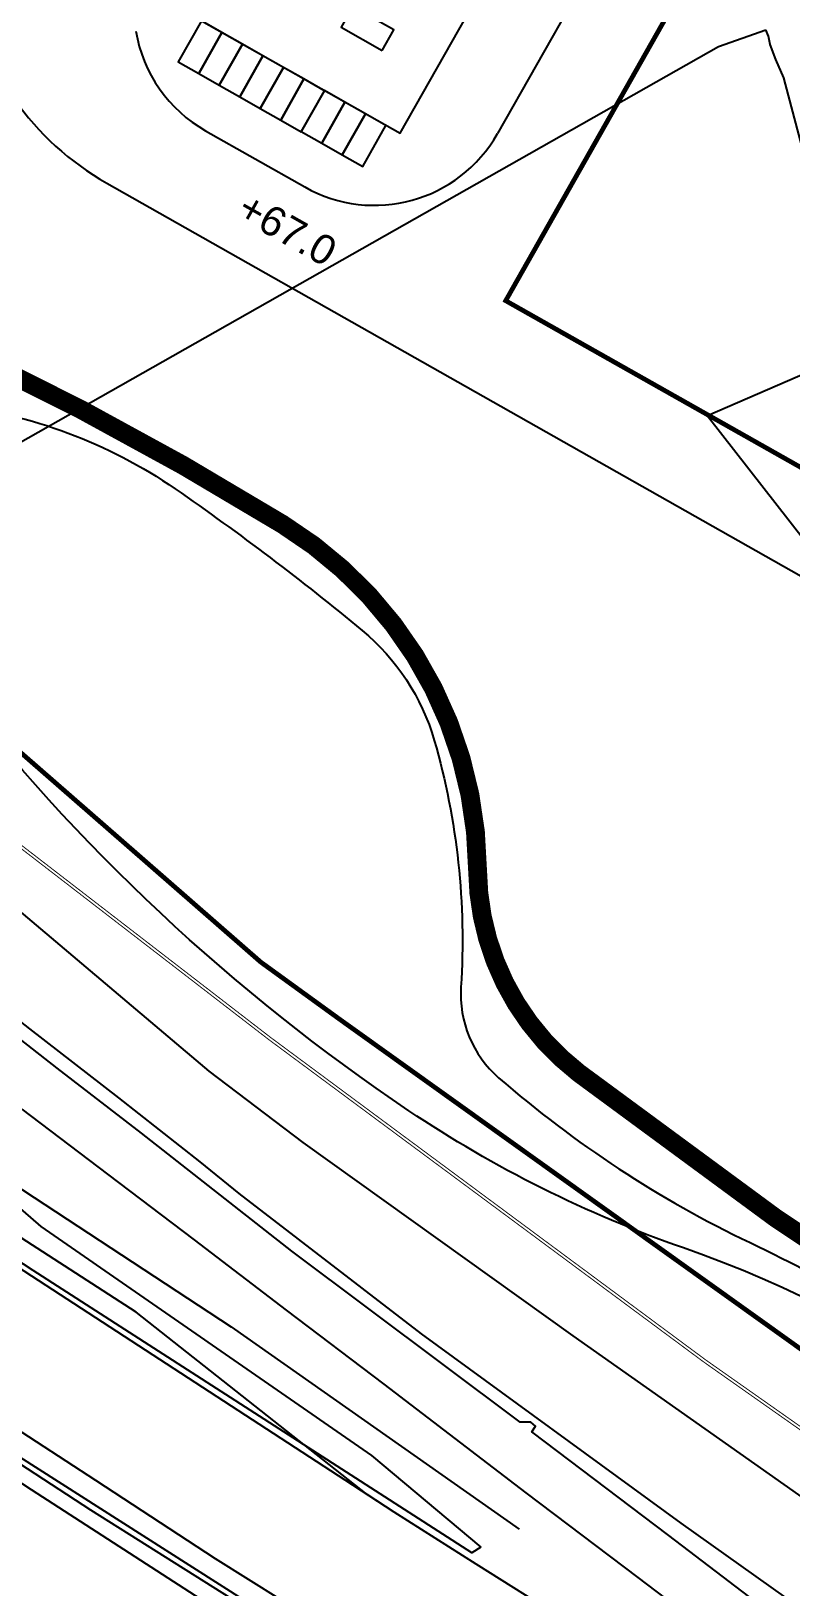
# Model space of a CAD drawing. Header units: millimetres. Extents: x 111502 to 977541, y 8702 to 1044108.
# Drawn here: x 489314.6 to 489395.2, y 240763.8 to 240928.8 of the extents above; entities that cross this region are included whole.
import ezdxf

# ---------------------------------------------------------------- set-up
doc = ezdxf.new("R2010")
doc.units = ezdxf.units.MM
doc.header["$LTSCALE"] = 0.25
doc.linetypes.add('DASHED', pattern=[19.05, 12.7, -6.35])
doc.linetypes.add('DASHED2', pattern=[9.525, 6.35, -3.175])
for name, color, linetype in [('E HVSS As Laid HV', 10, 'Continuous'), ('E HVSS Proposed 33kV', 5, 'Continuous'), ('X HVSS Site Background', 8, 'Continuous'), ('X HVSS Site Outline', 210, 'Continuous')]:
    doc.layers.add(name, color=color, linetype=linetype)
doc.styles.add('Proposed Employment Area - 11-089-MP013-01a$0$1250T25R', font='arial.ttf', dxfattribs={"height": 3125})
doc.styles.add('Proposed Employment Area - 11-089-MP013-01a$0$Standard', font='txt')

# ---------------------------------------------------------------- blocks, each defined once
blk = doc.blocks.new('Proposed Commercial Boundary - 09.02.22')
at = {"layer": 'X HVSS Site Outline'}
blk.add_lwpolyline([(489440655, 240757624, 500, 500, 0), (489415055, 240775554, 500, 500, 0), (489347296, 240824001, 500, 500, 0), (489338952, 240830047, 500, 500, 0), (489324184, 240842939, 500, 500, 0), (489305138, 240859549, 500, 500, 0), (489290593, 240871516, 500, 500, 0), (489285945, 240885672, 500, 500, 0), (489277078, 240915594, 500, 500, 0), (489281801, 240966928, 500, 500, 0)], format="xyseb", dxfattribs=at)
blk = doc.blocks.new('commercial background')
at = {"layer": 'X HVSS Site Background'}
for p, q in [((934.15, 593.22), (851.38, 447.01)), ((820.4, 447.31), (830.93, 441.35)), ((809.91, 441.76), (884.4, 399.59))]:
    blk.add_line(p, q, dxfattribs=at)
at = {"layer": 'X HVSS Site Background', "const_width": 2, "flags": 128}
blk.add_lwpolyline([(1051.81, 240.88), (1037.81, 247.56, 0.001174), (991.06, 269.75, -0.019302), (924.58, 304.31, -0.035007), (860, 347.36, -0.229683), (849.26, 368.95, 0.257701), (828.59, 405.55, 0.025998), (796.23, 423.24, -0.248095), (769.13, 459.92, 0.040658), (757.24, 510.43, -0.017766), (748.81, 540.09, 0.316165), (729.75, 556.71), (725.67, 557.32)], format="xyb", dxfattribs=at)
at = {"layer": 'X HVSS Site Background', "const_width": 0.5}
blk.add_lwpolyline([(1092.9, 293.39), (1165.85, 422.2), (925.2, 558.08), (852.25, 429.28)], close=True, dxfattribs=at)
at = {"layer": 'X HVSS Site Background', "flags": 128}
blk.add_lwpolyline([(803.83, 555.11), (819.96, 458.96), (841.05, 447.05), (858.37, 477.62)], dxfattribs=at)
blk.add_lwpolyline([(928.08, 286.74, 0.151371), (871.11, 328.8, -0.06422), (841.98, 343.36, -0.080323), (792.92, 389.27, -0.098577), (760.75, 453.92, -0.03432), (751.48, 500.46, 0.091782), (745.82, 518.08, -0.974614), (750.65, 520.31), (756.57, 494.44, -0.037531), (762.8, 466.15, 0.084037), (773.87, 431.55, 0.251691), (793.39, 418.18, -0.125184), (817.16, 409.33, -0.021222), (837.01, 394.31, -0.151188), (844.67, 382.63, -0.08652), (847.5, 356.47, 0.23398), (851.5, 346.86, 0.068152), (878.19, 329.36, -0.044918), (903.68, 314.29, 0.0654), (1004.49, 260.12, -0.154625)], format="xyb", dxfattribs=at)
at = {"layer": 'X HVSS Site Background'}
for points in [[(839.14, 455.83), (840.37, 458.01), (836.02, 460.47), (834.79, 458.3)], [(822.14, 457.73), (819.96, 458.96), (817.5, 454.61), (819.67, 453.38)], [(824.31, 456.49), (822.14, 457.73), (819.67, 453.38), (821.85, 452.14)], [(826.49, 455.26), (824.31, 456.49), (821.85, 452.14), (824.02, 450.91)], [(828.67, 454.03), (826.49, 455.26), (824.03, 450.91), (826.2, 449.68)], [(830.84, 452.8), (828.67, 454.03), (826.2, 449.68), (828.38, 448.45)], [(833.02, 451.56), (830.84, 452.8), (828.38, 448.45), (830.55, 447.21)], [(835.19, 450.33), (833.02, 451.57), (830.55, 447.22), (832.73, 445.98)], [(837.37, 449.1), (835.19, 450.33), (832.73, 445.98), (834.9, 444.75)], [(839.54, 447.87), (837.37, 449.1), (834.9, 444.75), (837.08, 443.52)]]:
    blk.add_lwpolyline(points, close=True, dxfattribs=at)
for centre, radius, start, end in [((824.69, 467.86), 30, 189.5253, 240.4849), ((827.79, 460.36), 15, 189.5258, 240.4849), ((838.32, 454.4), 15, 240.4849, 330.4849)]:
    blk.add_arc(centre, radius, start, end, dxfattribs=at)
at = {"layer": 'X HVSS Site Background', "insert": (825.04, 440.95), "char_height": 3.125, "attachment_point": 1, "rotation": 330.5486, "style": 'Proposed Employment Area - 11-089-MP013-01a$0$1250T25R'}
blk.add_mtext_dynamic_manual_height_columns('+67.0', width=18.6323, gutter_width=15.62, heights=[0], dxfattribs=at)
at = {"layer": 'X HVSS Site Background', "style": 'Proposed Employment Area - 11-089-MP013-01a$0$Standard'}
for p, rotation in [((485.88, 899.5), 95.9302), ((729.37, 850.69), 240.5366), ((319.53, 839.47), 95.9302), ((520.9, 756.6), 330.4683), ((1582.14, 507.49), 240.4683), ((1846.75, 293.1), 209.3143), ((1096.5, 265.37), 60.4683)]:
    blk.add_attdef('NOOFPARKINGSPACES', p, '', height=0.3, rotation=rotation, dxfattribs=at)
blk = doc.blocks.new('OS MAP 060722')
at = {"layer": 'X HVSS Site Background', "flags": 128}
for points in [[(526.07, 1679.19), (521.93, 1682.57), (521.93, 1682.57), (513.29, 1689.35), (513.29, 1689.35), (503.85, 1696.67)], [(466.91, 1738.54), (576.95, 1800.86), (576.95, 1800.86), (581.98, 1802.63)], [(588.86, 1778.68), (583.88, 1797.53), (583.88, 1797.53), (583.03, 1799.48), (583.03, 1799.48), (582.43, 1801.08), (582.43, 1801.08), (582.23, 1801.98), (582.23, 1801.98), (581.98, 1802.63)], [(587.46, 1766.76), (575.77, 1761.7), (575.77, 1761.7), (602.08, 1727.96), (602.08, 1727.96), (603.03, 1726.98), (603.03, 1726.98), (608.43, 1731.57)], [(580.91, 1635.87), (571.66, 1642.9), (571.66, 1642.9), (557.12, 1653.92), (557.12, 1653.92), (557.52, 1654.52), (557.52, 1654.52), (557.02, 1654.93), (557.02, 1654.93), (555.91, 1654.93), (555.91, 1654.93), (531.67, 1673.07), (531.67, 1673.07), (515.71, 1685.6), (515.71, 1685.6), (506.77, 1692.48), (506.77, 1692.48), (494.95, 1701.72)], [(503.03, 1688.13), (512.12, 1681.26), (512.12, 1681.26), (521.31, 1674.29), (521.31, 1674.29), (531.06, 1666.81), (531.06, 1666.81), (541.41, 1658.97), (541.41, 1658.97), (556.51, 1647.45), (556.51, 1647.45), (568.38, 1638.46), (568.38, 1638.46), (578.23, 1630.98)], [(688.05, 1573.81), (687.32, 1574.19), (687.32, 1574.19), (630.66, 1615.26), (630.66, 1615.26), (603.07, 1634.96), (603.07, 1634.96), (593.26, 1641.73), (593.26, 1641.73), (561.51, 1664.09), (561.51, 1664.09), (532.86, 1684.6), (532.86, 1684.6), (522.9, 1692.16), (522.9, 1692.16), (493.53, 1716.95), (493.53, 1716.95), (467.16, 1737.64), (467.16, 1737.64), (466.91, 1738.54)], [(551.72, 1641.69), (550.77, 1641.09), (550.77, 1641.09), (504.22, 1671.04), (504.22, 1671.04), (453.22, 1704.39)], [(498.22, 1681.59), (505.02, 1675.69), (505.02, 1675.69), (540.12, 1651.39), (540.12, 1651.39), (551.72, 1641.69)], [(591.31, 1614.71), (551.22, 1639.89), (551.22, 1639.89), (542.52, 1645.39), (542.52, 1645.39), (537.32, 1648.79), (537.32, 1648.79), (488.12, 1680.79), (488.12, 1680.79), (462.22, 1697.89), (462.22, 1697.89), (456.62, 1701.54), (456.62, 1701.54), (453.62, 1703.49), (453.62, 1703.49), (442.87, 1710.54), (442.87, 1710.54), (442.5, 1710.81)], [(443.12, 1693.57), (453.52, 1686.49), (453.52, 1686.49), (467.72, 1676.99), (467.72, 1676.99), (482.72, 1667.39), (482.72, 1667.39), (498.22, 1656.99), (498.22, 1656.99), (510.82, 1648.79), (510.82, 1648.79), (523.52, 1640.49), (523.52, 1640.49), (537.52, 1631.69), (537.52, 1631.69), (555.72, 1620.49), (555.72, 1620.49), (571.32, 1610.79), (571.32, 1610.79), (580.77, 1604.86)], [(443.32, 1687.76), (455.02, 1679.99), (455.02, 1679.99), (471.62, 1668.99), (471.62, 1668.99), (488.22, 1658.09), (488.22, 1658.09), (504.02, 1647.79), (504.02, 1647.79), (526.02, 1633.59), (526.02, 1633.59), (542.22, 1623.29), (542.22, 1623.29), (558.12, 1613.29), (558.12, 1613.29), (577.12, 1601.59), (577.12, 1601.59), (597.92, 1588.89), (597.92, 1588.89), (615.92, 1578.69), (615.92, 1578.69), (625.98, 1572.8)]]:
    blk.add_lwpolyline(points, dxfattribs=at)
at = {"layer": 'X HVSS Site Background'}
for points in [[(258.92, 1814.2), (281.92, 1798.77), (304.03, 1783.97), (332.86, 1764.67), (355.64, 1750.04), (388.72, 1726.75), (413.29, 1710.42), (459.04, 1680.07), (491.69, 1658.3), (515.84, 1642.91), (558.78, 1615.53), (585.73, 1598.78), (617.62, 1580.16), (644.74, 1564.17), (689.42, 1538.44), (719.01, 1521.96), (754.35, 1502.48), (785.39, 1486.4), (805.79, 1475.99)], [(466.91, 1738.54), (576.95, 1800.86), (581.98, 1802.63)], [(588.86, 1778.68), (583.88, 1797.53), (583.03, 1799.48), (582.43, 1801.08), (582.23, 1801.98), (581.98, 1802.63)], [(587.46, 1766.76), (575.77, 1761.7), (602.08, 1727.96), (603.03, 1726.98), (608.43, 1731.57)], [(503.03, 1688.13), (512.12, 1681.26), (521.31, 1674.29), (531.06, 1666.81), (541.41, 1658.97), (556.51, 1647.45), (568.38, 1638.46), (578.23, 1630.98)], [(688.05, 1573.81), (687.32, 1574.19), (630.66, 1615.26), (603.07, 1634.96), (593.26, 1641.73), (561.51, 1664.09), (532.86, 1684.6), (522.9, 1692.16), (493.53, 1716.95), (467.16, 1737.64), (466.91, 1738.54)], [(526.07, 1679.19), (521.93, 1682.57), (513.29, 1689.35), (503.85, 1696.67), (489.15, 1708.15), (478.39, 1716.43), (475.13, 1718.95), (471.88, 1721.49), (469.79, 1723.23), (467.79, 1725.08), (465.76, 1727.14), (463.8, 1729.27), (461.76, 1731.61), (459.81, 1734.02), (457.88, 1736.65)], [(591.31, 1614.71), (551.22, 1639.89), (542.52, 1645.39), (539.67, 1647.26), (515.15, 1666.59), (490.12, 1682.76), (468.76, 1693.57), (462.22, 1697.89), (456.62, 1701.54), (453.62, 1703.49), (442.87, 1710.54), (442.5, 1710.81)], [(456.22, 1709.45), (497.3, 1683.37), (525.22, 1665.06), (555.78, 1643.59)], [(599.11, 1625.95), (590.49, 1631.77), (572.99, 1644.22), (545.42, 1664.3), (526.07, 1679.19)], [(468.43, 1672.94), (510.3, 1645.65), (570.14, 1607.97), (582.75, 1600.34)]]:
    blk.add_lwpolyline(points, dxfattribs=at)

msp = doc.modelspace()

# ---------------------------------------------------------------- linework, layer by layer
at = {"lineweight": 0}
msp.add_circle((488727.82, 239008.33), 11388.42, dxfattribs=at)
at = {"layer": 'E HVSS Proposed 33kV', "linetype": 'DASHED', "lineweight": 0, "const_width": 0.1, "flags": 128}
for points in [[(489328.85, 241105.72), (489329.16, 241104, -0.414214), (489329.07, 241103.89), (489286.3, 241096.35, 0.405098), (489285.54, 241095.31), (489286.35, 241089.66), (489286.47, 241088.67), (489286.52, 241087.46), (489286.48, 241086.36), (489286.3, 241084.87), (489285.87, 241083.12), (489285.37, 241081.81, -0.272506), (489284.61, 241081.21), (489283.26, 241081.02), (489278.49, 241080.47), (489271.68, 241079.86), (489267.77, 241079.62), (489263.69, 241079.46), (489260.58, 241079.44, 0.353752), (489259.61, 241078.64), (489258.28, 241072.27, -0.005569), (489258.27, 241072.2), (489257.35, 241068.23), (489256.75, 241064.95), (489255.57, 241056.32), (489254.32, 241046.84), (489252.51, 241033.03), (489250.65, 241018.95), (489248.64, 241003.64), (489247.97, 240998.61), (489247.49, 240994.61), (489245.96, 240976.44), (489245.29, 240963.41), (489245.16, 240959.38), (489245.19, 240954.12, 0.012824), (489245.19, 240954.09), (489245.35, 240951.37), (489245.77, 240950.72), (489248.2, 240946.96), (489253.06, 240939.64, 0.046402), (489253.13, 240939.56), (489266.18, 240926.14, -0.129285), (489266.42, 240925.72), (489275.94, 240889.5), (489279.58, 240875.88), (489281.52, 240869.95), (489284.3, 240866.3), (489299.07, 240853.24), (489339.81, 240821.82), (489385.98, 240787.61), (489447.89, 240744.07), (489481.95, 240721.65), (489503.49, 240711.54), (489511.67, 240707.6), (489515.72, 240704.94), (489527.67, 240694.21, -0.387329), (489527.87, 240692.27), (489522.79, 240685.43), (489518.05, 240682.13), (489493.31, 240664.94), (489466.74, 240646.48), (489407.24, 240581.61), (489361.68, 240531.93, 0.42684), (489362.15, 240524.72), (489362.78, 240524.14), (489364.48, 240522.51), (489368.22, 240518.25), (489371.36, 240514.64), (489374.5, 240511.02), (489380.12, 240504.06), (489382.72, 240500.96), (489383.78, 240499.71)], [(489384.01, 240499.9), (489382.95, 240501.16), (489380.35, 240504.25), (489374.73, 240511.22), (489371.59, 240514.84), (489368.44, 240518.45), (489364.69, 240522.71), (489362.99, 240524.35), (489362.35, 240524.95, -0.427265), (489361.9, 240531.73), (489407.46, 240581.41), (489466.93, 240646.25), (489493.49, 240664.7), (489518.22, 240681.89), (489523, 240685.21), (489528.11, 240692.09, 0.387329), (489527.88, 240694.43), (489515.91, 240705.18), (489511.82, 240707.86), (489503.61, 240711.81), (489482.09, 240721.91), (489448.06, 240744.32), (489386.15, 240787.86), (489339.99, 240822.06), (489299.26, 240853.47), (489284.52, 240866.5), (489281.79, 240870.1), (489279.87, 240875.97), (489276.23, 240889.58), (489266.71, 240925.8, 0.129285), (489266.39, 240926.35), (489253.34, 240939.77, -0.046402), (489253.31, 240939.81), (489248.46, 240947.13), (489246.03, 240950.88), (489245.65, 240951.46), (489245.49, 240954.11, -0.012824), (489245.49, 240954.12), (489245.46, 240959.37), (489245.59, 240963.4), (489246.26, 240976.42), (489247.79, 240994.58), (489248.27, 240998.57), (489248.93, 241003.61), (489250.95, 241018.91), (489252.8, 241032.99), (489254.62, 241046.8), (489255.87, 241056.28), (489257.05, 241064.91), (489257.64, 241068.17), (489258.56, 241072.13, 0.005569), (489258.58, 241072.21), (489259.9, 241078.58, -0.353752), (489260.59, 241079.14), (489263.7, 241079.16), (489267.79, 241079.32), (489271.71, 241079.56), (489278.52, 241080.18), (489283.3, 241080.73), (489284.65, 241080.91, 0.272506), (489285.65, 241081.7), (489286.16, 241083.03), (489286.59, 241084.82), (489286.78, 241086.34), (489286.82, 241087.46), (489286.77, 241088.7), (489286.65, 241089.7), (489285.84, 241095.35, -0.405098), (489286.35, 241096.06), (489329.13, 241103.59, 0.414214), (489329.45, 241104.05), (489329.15, 241105.77)]]:
    msp.add_lwpolyline(points, format="xyb", dxfattribs=at)

# ---------------------------------------------------------------- block references
at = {"layer": 'E HVSS As Laid HV', "linetype": 'DASHED2', "lineweight": 0}
msp.add_blockref('OS MAP 060722', (488810.58, 239126.31), dxfattribs=at)
at = {"layer": 'X HVSS Site Background', "lineweight": 0}
msp.add_blockref('commercial background', (488512.69, 240470.93), dxfattribs=at)
at = {"layer": 'X HVSS Site Outline', "lineweight": 0, "xscale": 0.001, "yscale": 0.001, "zscale": 0.001}
msp.add_blockref('Proposed Commercial Boundary - 09.02.22', (0, 0), dxfattribs=at)

doc.saveas('drawing.dxf')
